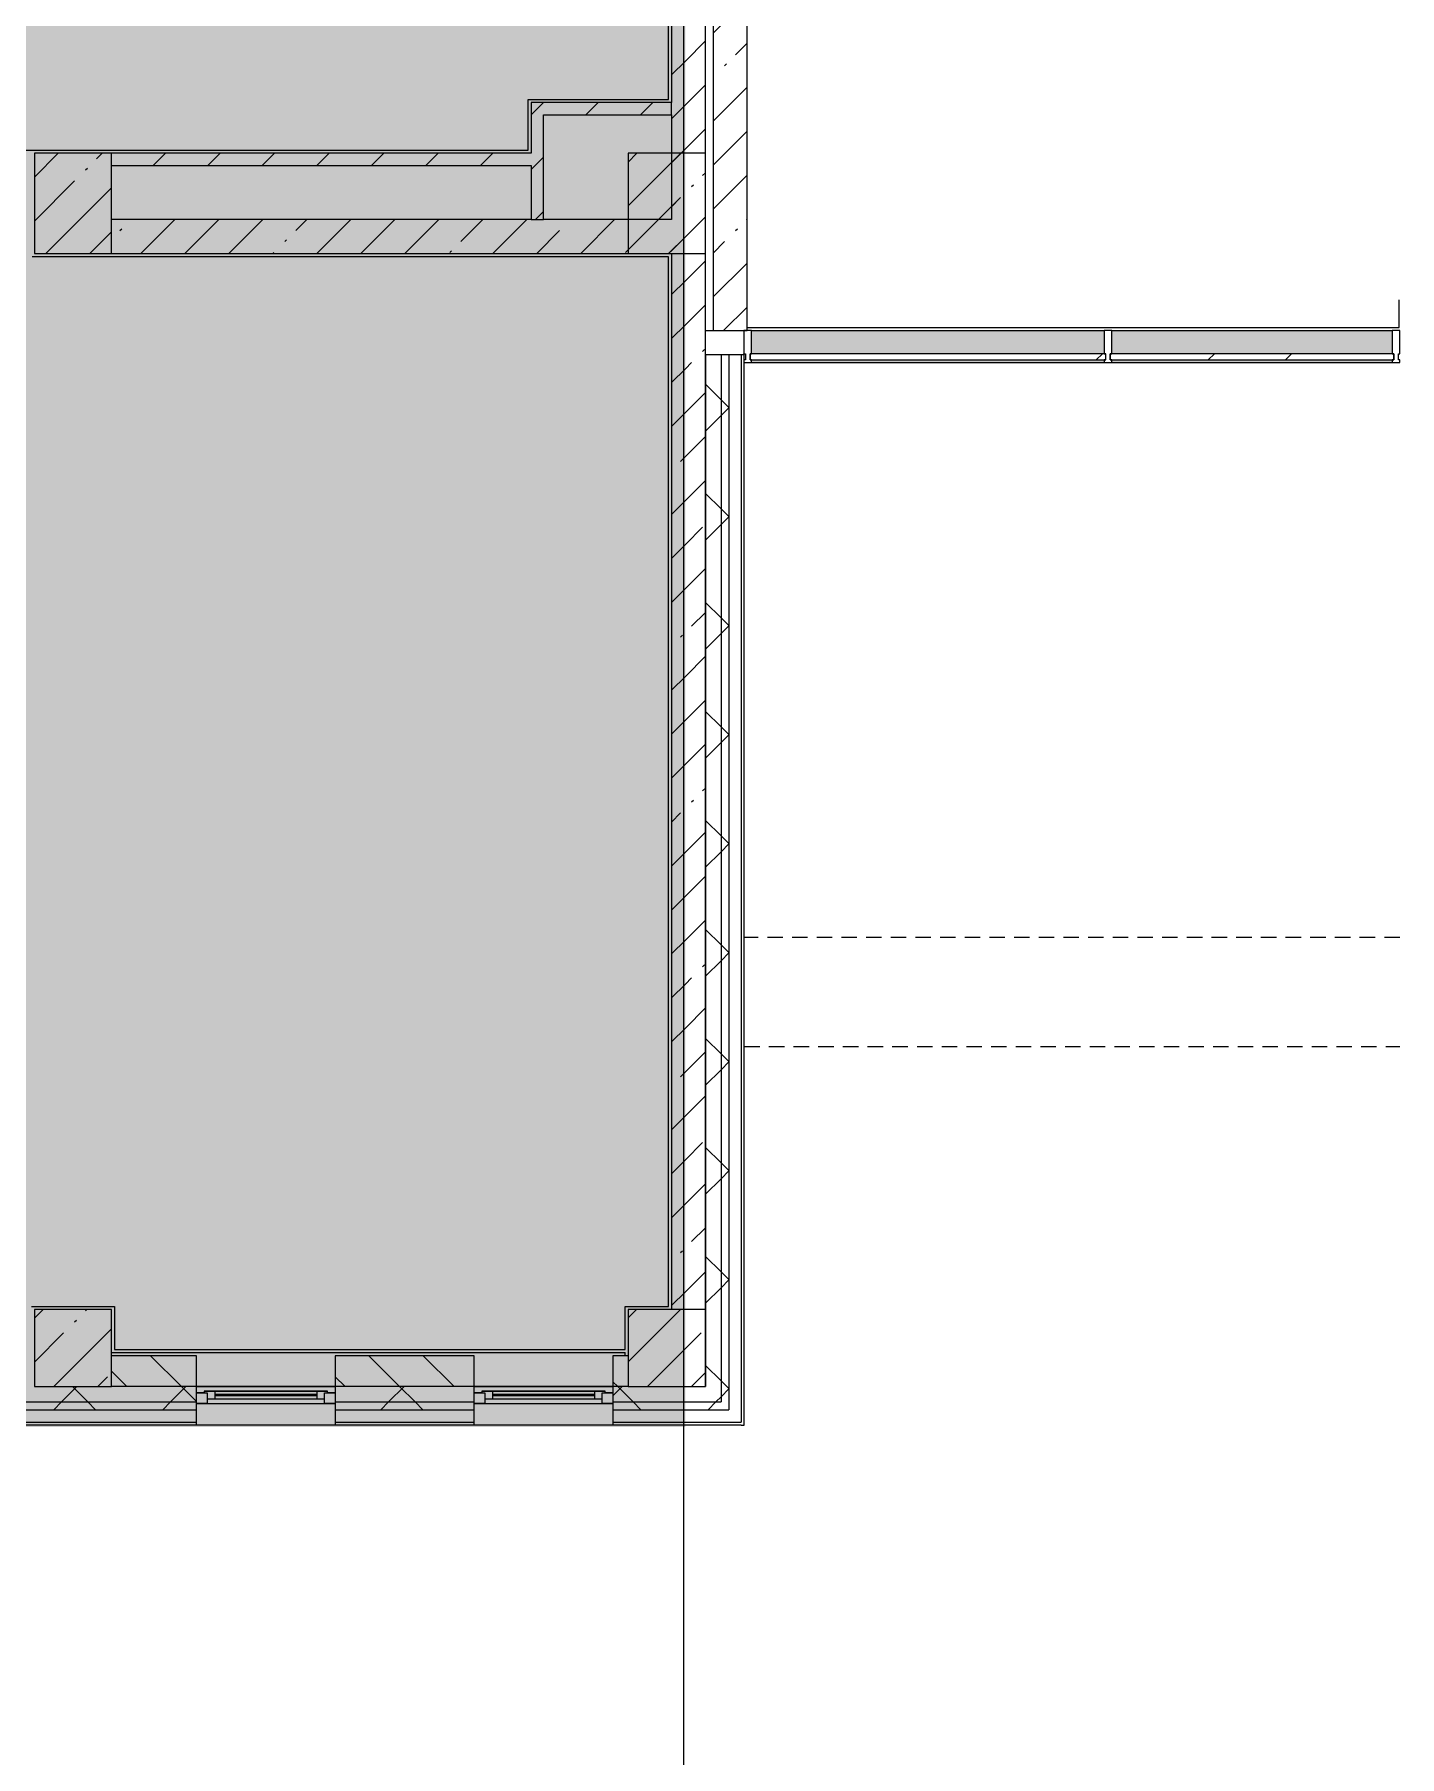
# Model space of a CAD drawing. Header units: millimetres. Extents: x 35111 to 235598, y -8553 to 29000.
# Drawn here: x 188938 to 197788, y 1150 to 12321 of the extents above; entities that cross this region are included whole.
import ezdxf

# ---------------------------------------------------------------- set-up
doc = ezdxf.new("R2010")
doc.units = ezdxf.units.MM
doc.linetypes.add('200_ШТРИХ__ш1_п0_6_', pattern=[160, 100, -60])
doc.linetypes.add('Осевая', pattern=[3175, 635, -476.25, 1587.5, -476.25])
doc.layers.add('A-DETL-GENF-3', color=7, linetype='Continuous', lineweight=9, true_color=0xc0c0c0, transparency=0.4)
for name, color, linetype, lineweight in [('A-DETL-MBND-1', 7, '200_ШТРИХ__ш1_п0_6_', 9), ('A-GLAZ-CURT-3', 7, 'Continuous', 5), ('A-GLAZ-CWMG-3', 7, 'Continuous', 5), ('A-WALL', 7, 'Continuous', 9), ('A-WALL-2', 7, 'Continuous', 5), ('I-WALL-3', 7, 'Continuous', 5), ('S-COLS-1', 7, 'Continuous', 5), ('Оси', 7, 'Continuous', 9), ('Оси-2', 7, 'Осевая', 9)]:
    doc.layers.add(name, color=color, linetype=linetype, lineweight=lineweight)
for name, color, linetype, lineweight, true_color in [('A-FLOR-1', 7, 'Continuous', 5, 0xb7b7b7), ('A-FLOR-2', 7, 'Continuous', 5, 0xaaaaaa), ('A-GLAZ-3', 7, 'Continuous', 5, 0x737373), ('A-GLAZ-CWMG-4', 7, 'Continuous', 5, 0x383e42), ('A-WALL-3', 7, 'Continuous', 5, 0x737373), ('A-WALL-4', 7, 'Continuous', 9, 0x737373), ('I-WALL-2', 7, 'Continuous', 5, 0x737373), ('S-COLS-2', 7, 'Continuous', 5, 0x737373)]:
    doc.layers.add(name, color=color, linetype=linetype, lineweight=lineweight, true_color=true_color)
pattern_1 = [(45, (108587.53, 0), (-285.1231, 285.1231), []), (45, (108872.65, 0), (-285.1231, 285.1231), [504.031, -100.806, 16.764, -84.042])]
pattern_2 = [(45, (108587.53, 0), (-353.5534, 353.5534), []), (135, (108587.53, 0), (-353.5534, -353.5534), [])]
pattern_3 = [(45, (108587.53, 0), (-176.7767, 176.7767), [])]
pattern_4 = [(45, (-84450, -3800), (-285.1231, 285.1231), []), (45, (-84164.88, -3800), (-285.1231, 285.1231), [504.031, -100.806, 16.764, -84.042])]

# ---------------------------------------------------------------- blocks, each defined once
blk = doc.blocks.new('BSC_Колонна _Прямоугольная - 500х500-V201-3_9_2_птичка')
at = {"layer": 'S-COLS-1'}
h = blk.add_hatch(dxfattribs=at)
h.set_pattern_fill('FP_94', color=256, style=0, pattern_type=2)
h.set_pattern_definition([(45, (-80600, -3800), (-285.1231, 285.1231), []), (45, (-80314.88, -3800), (-285.1231, 285.1231), [504.031, -100.806, 16.764, -84.042])])
h.paths.add_polyline_path([(-250, -250), (250, -250), (250, 250), (-250, 250)])
at = {"layer": 'S-COLS-2'}
for p, q in [((250, 250), (-250, 250)), ((-250, 250), (-250, -250)), ((250, -250), (250, 250)), ((-250, -250), (250, -250))]:
    blk.add_line(p, q, dxfattribs=at)
blk = doc.blocks.new('120_Окно_СКБ_1Ст - 120_Окно_СКБ_1Ст 900х2500_h_-19906774-3_9_2_птичка')
at = {"layer": 'A-GLAZ-3'}
for p, q in [((-450, -75), (-450, -5)), ((-450, -5), (-380, -5)), ((450, -5), (-450, -5)), ((-380, -75), (-450, -75)), ((-450, -75), (-400, -75)), ((-380, -75), (-400, -75)), ((-400, -75), (-400, -85)), ((-400, -85), (400, -85)), ((400, -85), (-400, -85)), ((-380, -5), (-380, -75)), ((380, -35), (-380, -35)), ((-380, -35), (-380, -75)), ((-330, -85), (-330, -35)), ((-330, -55), (330, -55)), ((330, -65), (-330, -65)), ((330, -85), (330, -35)), ((380, -75), (380, -5)), ((380, -5), (450, -5)), ((380, -75), (380, -35)), ((450, -75), (380, -75)), ((400, -75), (380, -75)), ((400, -75), (450, -75)), ((400, -85), (400, -75)), ((450, -5), (450, -75))]:
    blk.add_line(p, q, dxfattribs=at)
blk = doc.blocks.new('Системная панель - Стекло - 40мм-33184352-3_9_2_птичка')
at = {"layer": 'A-GLAZ-CURT-3'}
h = blk.add_hatch(dxfattribs=at)
h.set_pattern_fill('FP_164', color=256, style=0, pattern_type=2)
h.set_pattern_definition([(45, (-86642.5, -9710), (-1414.214, 1414.214), [1000, -3000]), (45, (-87642.5, -10210), (-1414.214, 1414.214), [3000, -1000]), (45, (-85642.5, -10710), (-1414.214, 1414.214), [1000, -3000])])
h.paths.add_polyline_path([(1153, 0), (1153, 40), (-1153, 40), (-1153, 0), (557, 0)])
for p, q in [((1153, 40), (-1153, 40)), ((-1153, 40), (-1153, 0)), ((-1153, 0), (1153, 0)), ((1153, 0), (1153, 40))]:
    blk.add_line(p, q, dxfattribs=at)
blk = doc.blocks.new('Системная панель - Стекло - 40мм-33184353-3_9_2_птичка')
at = {"layer": 'A-GLAZ-CURT-3'}
h = blk.add_hatch(dxfattribs=at)
h.set_pattern_fill('FP_165', color=256, style=0, pattern_type=2)
h.set_pattern_definition([(45, (-88744.2, -9710), (-1414.214, 1414.214), [1000, -3000]), (45, (-89744.2, -10210), (-1414.214, 1414.214), [3000, -1000]), (45, (-87744.2, -10710), (-1414.214, 1414.214), [1000, -3000])])
h.paths.add_polyline_path([(919, 0), (919, 40), (-919, 40), (-919, 0), (320, 0)])
for p, q in [((919, 40), (-919, 40)), ((-919, 40), (-919, 0)), ((-919, 0), (919, 0)), ((919, 0), (919, 40))]:
    blk.add_line(p, q, dxfattribs=at)
blk = doc.blocks.new('Прямоугольный импост - Импост структурный с накладкой - 190мм-33184356-3_9_2_птичка')
at = {"layer": 'A-GLAZ-CWMG-3'}
for p, q in [((-50, 0), (-50, 17)), ((-50, 17), (0, 17)), ((-40, 0), (-50, 0)), ((-40, -40), (-40, 0)), ((0, 0), (-10, 0)), ((-10, 0), (-10, -40)), ((0, 17), (0, 0)), ((-50, -190), (-50, -40)), ((-50, -40), (-40, -40)), ((-10, -40), (0, -40)), ((0, -40), (0, -190)), ((0, -190), (-50, -190))]:
    blk.add_line(p, q, dxfattribs=at)
blk = doc.blocks.new('Прямоугольный импост - Импост структурный с накладкой - 190мм-33184358-3_9_2_птичка')
at = {"layer": 'A-GLAZ-CWMG-3'}
for p, q in [((0, 17), (-50, 17)), ((-50, 17), (-50, 0)), ((-50, 0), (-40, 0)), ((-40, 0), (-40, -40)), ((-10, -40), (-10, 0)), ((-10, 0), (0, 0)), ((0, 0), (0, 17)), ((-40, -40), (-50, -40)), ((-50, -40), (-50, -190)), ((0, -40), (-10, -40)), ((0, -190), (0, -40)), ((-50, -190), (0, -190))]:
    blk.add_line(p, q, dxfattribs=at)
blk = doc.blocks.new('Прямоугольный импост - Импост структурный с накладкой - 190мм-33184349-3_9_2_птичка')
at = {"layer": 'A-GLAZ-CWMG-3'}
for p, q in [((-25, 0), (-25, 17)), ((-25, 17), (25, 17)), ((-15, 0), (-25, 0)), ((-15, -40), (-15, 0)), ((25, 0), (15, 0)), ((15, 0), (15, -40)), ((25, 17), (25, 0)), ((-25, -190), (-25, -40)), ((-25, -40), (-15, -40)), ((15, -40), (25, -40)), ((25, -40), (25, -190)), ((25, -190), (-25, -190))]:
    blk.add_line(p, q, dxfattribs=at)
blk = doc.blocks.new('Прямоугольный импост - Импост структурный с накладкой - 190мм-23186050-3_9_2_птичка')
at = {"layer": 'A-GLAZ-CWMG-4'}
for points in [[(85000, 10250), (87285, 10250), (87285, 10400), (85000, 10400)], [(85000, 10193), (87285, 10193), (87285, 10210), (85000, 10210)]]:
    blk.add_hatch(color=256, dxfattribs=at).paths.add_polyline_path(points)
at = {"layer": 'A-GLAZ-CWMG-3'}
for p, q in [((85000, 10400), (87285, 10400)), ((85000, 10193), (87285, 10193))]:
    blk.add_line(p, q, dxfattribs=at)
blk = doc.blocks.new('Прямоугольный импост - Импост структурный с накладкой - 190мм-23186051-3_9_2_птичка')
at = {"layer": 'A-GLAZ-CWMG-4'}
for points in [[(88000, 10250), (88000, 10400), (87335, 10400), (87335, 10250)], [(87335, 10193), (88000, 10193), (88000, 10210), (87335, 10210)]]:
    blk.add_hatch(color=256, dxfattribs=at).paths.add_polyline_path(points)
at = {"layer": 'A-GLAZ-CWMG-3'}
for p, q in [((87335, 10400), (88000, 10400)), ((87335, 10193), (88000, 10193))]:
    blk.add_line(p, q, dxfattribs=at)
blk = doc.blocks.new('Прямоугольный импост - Импост структурный с накладкой - 190мм-23186052-3_9_2_птичка')
at = {"layer": 'A-GLAZ-CWMG-4'}
for points in [[(88564, 10250), (89154, 10250), (89154, 10400), (88000, 10400), (88000, 10250)], [(88564, 10193), (89154, 10193), (89154, 10210), (88000, 10210), (88000, 10193)]]:
    blk.add_hatch(color=256, dxfattribs=at).paths.add_polyline_path(points)
at = {"layer": 'A-GLAZ-CWMG-3'}
for p, q in [((88000, 10400), (89154, 10400)), ((88000, 10193), (89154, 10193))]:
    blk.add_line(p, q, dxfattribs=at)
blk = doc.blocks.new('парапет9 - парапет-22867712-3_9_2_птичка')
at = {"layer": 'A-DETL-MBND-1'}
for p, q in [((89202, 7964), (84952, 7964)), ((84952, 7255), (89202, 7255))]:
    blk.add_line(p, q, dxfattribs=at)
blk = doc.blocks.new('BSC_Колонна _Прямоугольная - 650х500-V314-3_9_2_птичка')
at = {"layer": 'S-COLS-1'}
h = blk.add_hatch(dxfattribs=at)
h.set_pattern_fill('FP_168', color=256, style=0, pattern_type=2)
h.set_pattern_definition([(135, (11225, -80600), (-285.1231, -285.1231), []), (135, (11225, -80314.88), (-285.1231, -285.1231), [504.031, -100.806, 16.764, -84.042])])
h.paths.add_polyline_path([(325, 250), (-325, 250), (-325, -250), (325, -250)])
at = {"layer": 'S-COLS-2'}
for p, q in [((325, 250), (-325, 250)), ((-325, 250), (-325, -250)), ((325, -250), (325, 250)), ((-325, -250), (325, -250))]:
    blk.add_line(p, q, dxfattribs=at)
blk = doc.blocks.new('BSC_Колонна _Прямоугольная - 500х500-V315-3_9_2_птичка')
at = {"layer": 'S-COLS-1'}
h = blk.add_hatch(dxfattribs=at)
h.set_pattern_fill('FP_169', color=256, style=0, pattern_type=2)
h.set_pattern_definition(pattern_4)
h.paths.add_polyline_path([(-81, -250), (120, -250), (120, 250), (-250, 250), (-250, -250)])
h = blk.add_hatch(dxfattribs=at)
h.set_pattern_fill('FP_169', color=256, style=0, pattern_type=2)
h.set_pattern_definition(pattern_4)
h.paths.add_polyline_path([(250, -250), (250, 250), (120, 250), (120, -250)])
for p, q in [((250, 250), (120, 250)), ((250, -250), (250, 250)), ((120, -250), (250, -250))]:
    blk.add_line(p, q, dxfattribs=at)
at = {"layer": 'S-COLS-2'}
for p, q in [((120, 250), (-250, 250)), ((-250, 250), (-250, -250)), ((-250, -250), (120, -250))]:
    blk.add_line(p, q, dxfattribs=at)

msp = doc.modelspace()

# ---------------------------------------------------------------- hatches: boundary and pattern name
at = {"layer": 'A-DETL-GENF-3'}
msp.add_hatch(color=256, dxfattribs=at).paths.add_polyline_path([(179439.5, -251.7), (184437.5, -251.7), (184437.5, 3288.3), (193157.5, 3288.3), (193157.5, 27348.3), (150497.5, 27348.3), (150497.5, 23888.3), (146897.6, 23888.3), (146897.6, -251.7), (178507.3, -251.7)])
at = {"layer": 'A-WALL-2'}
h = msp.add_hatch(dxfattribs=at)
h.set_pattern_fill('FP_105', color=256, style=0, pattern_type=2)
h.set_pattern_definition(pattern_2)
h.paths.add_polyline_path([(193389.1, 3450), (193389.1, 10242), (193289.1, 10242), (193289.1, 3450)])
h = msp.add_hatch(dxfattribs=at)
h.set_pattern_fill('FP_105', color=256, style=0, pattern_type=2)
h.set_pattern_definition(pattern_2)
h.paths.add_polyline_path([(193389.1, 3400), (193439.1, 3400), (193439.1, 10242), (193389.1, 10242), (193389.1, 3450)])
h = msp.add_hatch(dxfattribs=at)
h.set_pattern_fill('FP_103', color=256, style=0, pattern_type=2)
h.set_pattern_definition([(135, (108587.53, 0), (-176.7767, -176.7767), [])])
h.paths.add_polyline_path([(192687.5, 3550), (192787.5, 3550), (192787.5, 3750), (192687.5, 3750), (192687.5, 3701.2)])
h.paths.add_polyline_path([(191558.1, 3550), (191787.5, 3550), (191787.5, 3750), (190887.5, 3750), (190887.5, 3550)])
h.paths.add_polyline_path([(185667.5, 3550), (185667.5, 3750), (184567.5, 3750), (184567.5, 3550), (185032.7, 3550)])
h.paths.add_polyline_path([(189437.5, 3550), (189987.5, 3550), (189987.5, 3750), (189437.5, 3750), (189437.5, 3666.7)])
h.paths.add_polyline_path([(188667.5, 3550), (188937.5, 3550), (188937.5, 3750), (188667.5, 3750)])
h = msp.add_hatch(dxfattribs=at)
h.set_pattern_fill('FP_105', color=256, style=0, pattern_type=2)
h.set_pattern_definition(pattern_2)
h.paths.add_polyline_path([(193157.5, 3450), (193157.5, 3550), (192687.5, 3550), (192687.5, 3450), (192956.4, 3450)])
h.paths.add_polyline_path([(184287.5, 3450), (185667.5, 3450), (185667.5, 3550), (184287.5, 3550)])
h.paths.add_polyline_path([(188667.5, 3450), (189987.5, 3450), (189987.5, 3550), (188667.5, 3550)])
h.paths.add_polyline_path([(191558.1, 3450), (191787.5, 3450), (191787.5, 3550), (190887.5, 3550), (190887.5, 3450)])
h = msp.add_hatch(dxfattribs=at)
h.set_pattern_fill('FP_105', color=256, style=0, pattern_type=2)
h.set_pattern_definition(pattern_2)
h.paths.add_polyline_path([(193157.5, 3450), (193289.1, 3450), (193287.5, 3550), (193157.5, 3550), (193157.5, 3538.7)])
h = msp.add_hatch(dxfattribs=at)
h.set_pattern_fill('FP_105', color=256, style=0, pattern_type=2)
h.set_pattern_definition(pattern_2)
h.paths.add_polyline_path([(184478, 3400), (185667.5, 3400), (185667.5, 3450), (184287.5, 3450), (184287.5, 3400), (184437.5, 3400)])
h.paths.add_polyline_path([(193157.5, 3400), (193157.5, 3450), (192687.5, 3450), (192687.5, 3400), (192956.4, 3400)])
h.paths.add_polyline_path([(191558.1, 3400), (191787.5, 3400), (191787.5, 3450), (190887.5, 3450), (190887.5, 3400)])
h.paths.add_polyline_path([(188667.5, 3400), (189987.5, 3400), (189987.5, 3450), (188667.5, 3450)])
h = msp.add_hatch(dxfattribs=at)
h.set_pattern_fill('FP_105', color=256, style=0, pattern_type=2)
h.set_pattern_definition(pattern_2)
h.paths.add_polyline_path([(193389.1, 3400), (193389.1, 3450), (193157.5, 3450), (193157.5, 3400), (193289.1, 3400)])
at = {"layer": 'I-WALL-3'}
h = msp.add_hatch(dxfattribs=at)
h.set_pattern_fill('FP_101', color=256, style=0, pattern_type=2)
h.set_pattern_definition(pattern_1)
h.paths.add_polyline_path([(193422.5, 10400), (193557.5, 10400), (193557.5, 19100), (193337.5, 19100), (193337.5, 10400)])
h = msp.add_hatch(dxfattribs=at)
h.set_pattern_fill('FP_101', color=256, style=0, pattern_type=2)
h.set_pattern_definition(pattern_1)
h.paths.add_polyline_path([(193157.5, 4050), (193157.5, 15130), (193067.5, 15130), (193067.5, 4050)])
h = msp.add_hatch(dxfattribs=at)
h.set_pattern_fill('FP_101', color=256, style=0, pattern_type=2)
h.set_pattern_definition(pattern_1)
h.paths.add_polyline_path([(193157.5, 4050), (193287.5, 4050), (193287.5, 15130), (193157.5, 15130), (193157.5, 4279.6)])
h = msp.add_hatch(dxfattribs=at)
h.set_pattern_fill('FP_106', color=256, style=0, pattern_type=2)
h.set_pattern_definition(pattern_3)
h.paths.add_polyline_path([(192157.5, 11120), (192237.5, 11120), (192237.5, 11880), (192157.5, 11880), (192157.5, 11221)])
h = msp.add_hatch(dxfattribs=at)
h.set_pattern_fill('FP_106', color=256, style=0, pattern_type=2)
h.set_pattern_definition(pattern_3)
h.paths.add_polyline_path([(193067.5, 11800), (193067.5, 11880), (192237.5, 11880), (192237.5, 11800)])
h = msp.add_hatch(dxfattribs=at)
h.set_pattern_fill('FP_106', color=256, style=0, pattern_type=2)
h.set_pattern_definition(pattern_3)
h.paths.add_polyline_path([(192157.5, 11470), (192157.5, 11550), (189437.5, 11550), (189437.5, 11470), (191558.1, 11470)])
h = msp.add_hatch(dxfattribs=at)
h.set_pattern_fill('FP_101', color=256, style=0, pattern_type=2)
h.set_pattern_definition(pattern_1)
h.paths.add_polyline_path([(191558.1, 10900), (193067.5, 10900), (193067.5, 11120), (189437.5, 11120), (189437.5, 10900)])
at = {"layer": 'S-COLS-1'}
h = msp.add_hatch(dxfattribs=at)
h.set_pattern_fill('FP_101', color=256, style=0, pattern_type=2)
h.set_pattern_definition(pattern_1)
h.paths.add_polyline_path([(192787.5, 10900), (193157.5, 10900), (193157.5, 11550), (192787.5, 11550), (192787.5, 11221)])
h = msp.add_hatch(dxfattribs=at)
h.set_pattern_fill('FP_101', color=256, style=0, pattern_type=2)
h.set_pattern_definition(pattern_1)
h.paths.add_polyline_path([(193287.5, 10900), (193287.5, 11550), (193157.5, 11550), (193157.5, 10900)])

# ---------------------------------------------------------------- linework, layer by layer
at = {"layer": 'A-DETL-MBND-1'}
for p, q in [((193287.5, 10400), (193337.5, 10400)), ((193537.5, 10242), (193537.5, 10250))]:
    msp.add_line(p, q, dxfattribs=at)
at = {"layer": 'A-FLOR-1'}
for p, q in [((193047.5, 11900), (193047.5, 15130)), ((192138, 11570), (192138, 11900)), ((192138, 11900), (193047.5, 11900)), ((188506.5, 11570), (192138, 11570)), ((193047.5, 10879), (188923.5, 10879)), ((193047.5, 4070), (193047.5, 10879)), ((188917.5, 4070), (189457.5, 4070)), ((189457.5, 4070), (189457.5, 3790)), ((192767.5, 3790), (192767.5, 4070)), ((192767.5, 4070), (193047.5, 4070)), ((189457.5, 3790), (192767.5, 3790))]:
    msp.add_line(p, q, dxfattribs=at)
at = {"layer": 'A-FLOR-2'}
for p, q in [((197786.5, 10420), (197786.5, 10600)), ((193557.5, 10420), (197786.5, 10420))]:
    msp.add_line(p, q, dxfattribs=at)
at = {"layer": 'A-WALL'}
for p, q in [((193389.1, 10242), (193389.1, 3450)), ((193439.1, 10242), (193439.1, 3400)), ((193519.1, 10242), (193519.1, 3320))]:
    msp.add_line(p, q, dxfattribs=at)
at = {"layer": 'A-WALL-2'}
for p, q in [((193539.1, 10242), (193289.1, 10242)), ((193289.1, 10242), (193289.1, 3550)), ((193539.1, 3300), (193539.1, 10242)), ((193519.1, 3300), (193539.1, 3300))]:
    msp.add_line(p, q, dxfattribs=at)
at = {"layer": 'A-WALL-3'}
for p, q in [((189987.5, 3750), (189437.5, 3750)), ((189987.5, 3300), (189987.5, 3750)), ((190887.5, 3750), (190887.5, 3300)), ((191787.5, 3750), (190887.5, 3750)), ((191787.5, 3300), (191787.5, 3750)), ((192687.5, 3750), (192687.5, 3300)), ((192787.5, 3750), (192687.5, 3750)), ((189987.5, 3550), (190887.5, 3550)), ((191787.5, 3550), (192687.5, 3550)), ((193519.1, 3300), (184445.5, 3300))]:
    msp.add_line(p, q, dxfattribs=at)
at = {"layer": 'A-WALL-4'}
for p, q in [((193067.5, 11800), (193067.5, 11880)), ((192157.5, 11120), (192237.5, 11120)), ((189987.5, 3550), (189437.5, 3550)), ((191787.5, 3550), (190887.5, 3550)), ((192787.5, 3550), (192687.5, 3550)), ((188667.5, 3450), (189987.5, 3450)), ((188667.5, 3400), (189987.5, 3400)), ((190887.5, 3450), (191787.5, 3450)), ((190887.5, 3400), (191787.5, 3400)), ((192687.5, 3450), (193389.1, 3450)), ((192687.5, 3400), (193439.1, 3400)), ((188667.5, 3320), (189987.5, 3320)), ((190887.5, 3320), (191787.5, 3320)), ((192687.5, 3320), (193519.1, 3320))]:
    msp.add_line(p, q, dxfattribs=at)
at = {"layer": 'I-WALL-2'}
for p, q in [((193067.5, 15130), (193067.5, 11880)), ((192157.5, 11880), (192157.5, 11550)), ((193067.5, 11880), (192157.5, 11880)), ((192237.5, 11120), (192237.5, 11800)), ((192237.5, 11800), (193067.5, 11800)), ((193067.5, 11800), (193067.5, 11120)), ((192157.5, 11550), (189437.5, 11550)), ((189437.5, 11470), (192157.5, 11470)), ((192157.5, 11470), (192157.5, 11120)), ((192157.5, 11120), (189437.5, 11120)), ((193067.5, 11120), (192237.5, 11120)), ((189437.5, 10900), (193067.5, 10900)), ((193067.5, 10900), (193067.5, 4050)), ((189437.5, 3770), (192767.5, 3770)), ((192767.5, 3750), (192767.5, 3770)), ((190887.5, 3550), (189987.5, 3550)), ((192687.5, 3550), (191787.5, 3550))]:
    msp.add_line(p, q, dxfattribs=at)
at = {"layer": 'I-WALL-3'}
for p, q in [((193337.5, 19100), (193337.5, 10400)), ((193287.5, 4050), (193287.5, 15130)), ((193557.5, 10400), (193557.5, 13400)), ((193337.5, 10400), (193557.5, 10400))]:
    msp.add_line(p, q, dxfattribs=at)
at = {"layer": 'S-COLS-1'}
for p, q in [((193287.5, 11550), (193157.5, 11550)), ((193287.5, 10900), (193287.5, 11550)), ((193157.5, 10900), (193287.5, 10900))]:
    msp.add_line(p, q, dxfattribs=at)
at = {"layer": 'S-COLS-2'}
for p, q in [((193157.5, 11550), (192787.5, 11550)), ((192787.5, 11550), (192787.5, 10900)), ((192787.5, 10900), (193157.5, 10900))]:
    msp.add_line(p, q, dxfattribs=at)
at = {"layer": 'Оси'}
for p, q in [((193147.5, 10029.8), (193147.5, 21915.1)), ((193147.5, -1906.3), (193147.5, 9979))]:
    msp.add_line(p, q, dxfattribs=at)
at = {"layer": 'Оси-2'}
msp.add_line((193147.5, 9979), (193147.5, 10029.8), dxfattribs=at)

# ---------------------------------------------------------------- block references
at = {"layer": 'A-DETL-MBND-1'}
msp.add_blockref('парапет9 - парапет-22867712-3_9_2_птичка', (108587.5, -1500), dxfattribs=at)
at = {"layer": 'A-GLAZ-3', "rotation": 180}
for p in [(190437.5, 3435), (192237.5, 3435)]:
    msp.add_blockref('120_Окно_СКБ_1Ст - 120_Окно_СКБ_1Ст 900х2500_h_-19906774-3_9_2_птичка', p, dxfattribs=at)
at = {"layer": 'A-GLAZ-CURT-3'}
for name, p in [('Системная панель - Стекло - 40мм-33184352-3_9_2_птичка', (194730, 10210)), ('Системная панель - Стекло - 40мм-33184353-3_9_2_птичка', (196831.8, 10210))]:
    msp.add_blockref(name, p, dxfattribs=at)
at = {"layer": 'A-GLAZ-CWMG-3', "rotation": 180}
msp.add_blockref('Прямоугольный импост - Импост структурный с накладкой - 190мм-33184358-3_9_2_птичка', (193537.5, 10210), dxfattribs=at)
at = {"layer": 'A-GLAZ-CWMG-3'}
for name in ['Прямоугольный импост - Импост структурный с накладкой - 190мм-23186050-3_9_2_птичка', 'Прямоугольный импост - Импост структурный с накладкой - 190мм-23186051-3_9_2_птичка', 'Прямоугольный импост - Импост структурный с накладкой - 190мм-23186052-3_9_2_птичка']:
    msp.add_blockref(name, (108587.5, 0), dxfattribs=at)
at = {"layer": 'A-GLAZ-CWMG-3', "extrusion": (0, 0, -1), "rotation": 180}
for name, p in [('Прямоугольный импост - Импост структурный с накладкой - 190мм-33184349-3_9_2_птичка', (-195897.5, 10210)), ('Прямоугольный импост - Импост структурный с накладкой - 190мм-33184356-3_9_2_птичка', (-197791, 10210))]:
    msp.add_blockref(name, p, dxfattribs=at)
at = {"layer": 'S-COLS-1'}
msp.add_blockref('BSC_Колонна _Прямоугольная - 500х500-V315-3_9_2_птичка', (193037.5, 3800), dxfattribs=at)
at = {"layer": 'S-COLS-2', "rotation": 270.0000000000007}
msp.add_blockref('BSC_Колонна _Прямоугольная - 650х500-V314-3_9_2_птичка', (189187.5, 11225), dxfattribs=at)
at = {"layer": 'S-COLS-2'}
msp.add_blockref('BSC_Колонна _Прямоугольная - 500х500-V201-3_9_2_птичка', (189187.5, 3800), dxfattribs=at)

doc.saveas('drawing.dxf')
